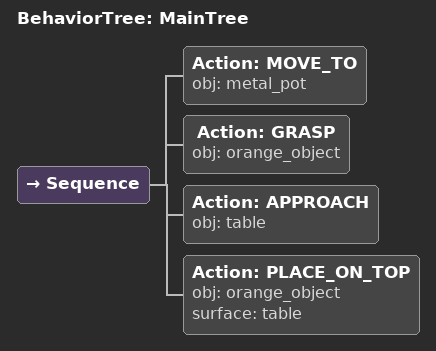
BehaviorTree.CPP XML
<root main_tree_to_execute="MainTree">
  <BehaviorTree ID="MainTree">
    <Sequence>
      <!-- Move to metal_pot -->
      <Action ID="MOVE_TO" obj="metal_pot" />
      <!-- Grasp orange_object -->
      <Action ID="GRASP" obj="orange_object" />
      <!-- Approach table -->
      <Action ID="APPROACH" obj="table" />
      <!-- Place orange_object on table -->
      <Action ID="PLACE_ON_TOP" obj="orange_object" surface="table" />
    </Sequence>
  </BehaviorTree>
</root>
